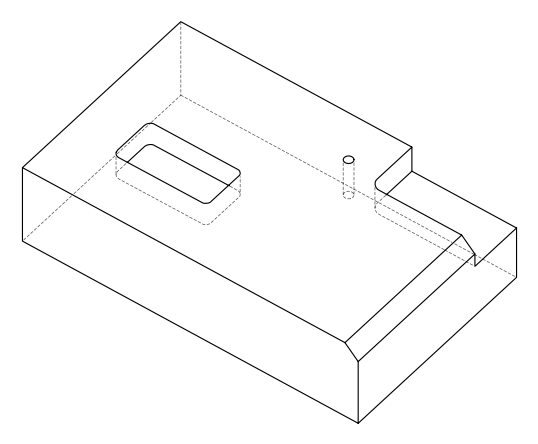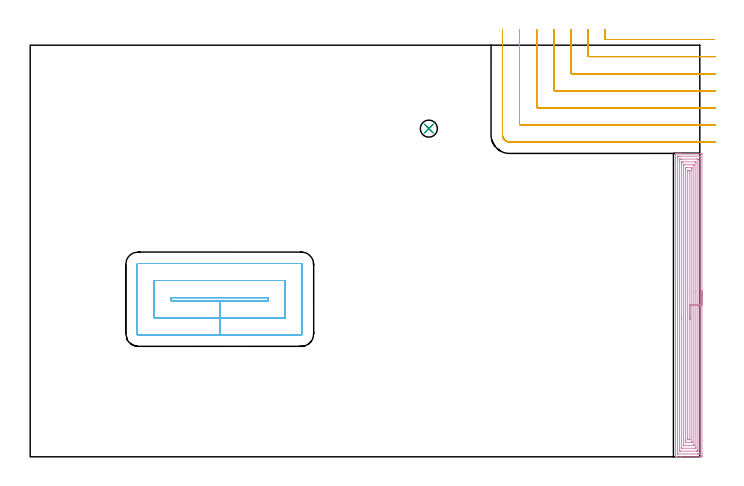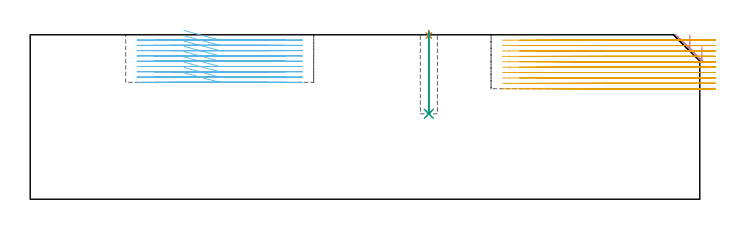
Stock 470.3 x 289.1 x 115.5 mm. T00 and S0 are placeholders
(PLAN: 6 operations, 4 tool changes, 50.8 min)
(1 SPOT_DRILL | STEP1POCKET | NXT0321_9005460120000 | 0.03 min | 1 mm3)
(2 DRILL_BLIND_HOLE_INTO_CENTER | STEP1POCKET | UGT0301_197 | 0.23 min | 2550 mm3)
(3 DRILL_TO_ENLARGE_BLIND_HOLE | STEP1POCKET | UGT0301_373 | 0.23 min | 3697 mm3)
(4 AREA_MILL | FG_CHAMFER_SURFACE | UGT0205_001 | 12.23 min | 37785 mm3)
(5 MILL_CORNER_NOTCH_RECTANGULAR | CORNER_NOTCH_RECTANGULAR | NXT0201_012 | Follow Part, ap 4, ae 75% | 23.94 min | 419608 mm3)
(6 MILL_RECTANGULAR_POCKET | POCKET_RECTANGULAR_STRAIGHT | NXT0201_012 | Follow Part, ap 4, ae 75% | 14.16 min | 289705 mm3)
(TOOL NXT0321_9005460120000 | NC Spot Drill, 142deg, 12mm, Carbide, Uncoated | D12 PA142 FL30 Z2)
(TOOL UGT0301_197 | Twist Drill 7.8 mm | D7.8 PA118 FL73 Z2)
(TOOL UGT0301_373 | Twist Drill Flat Bottom 12 mm | D12 PA180 FL101 Z2)
(TOOL UGT0205_001 | Chamfer Mill 20 x 3 x 45 deg. | D20 FL50 Z2)
(TOOL NXT0201_012 | ENDMILL 16mm [2P460-1600-NA 1630] | D16 FL38 Z6)
(OP 1 SPOT_DRILL)
G17 G21 G94 G90
T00 M6
G54
G17 G0 G90 X280. Y230.5 S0 M3
G43 Z125.5 H0
G94 G81 G98 Z114.979 F250. R118.5
G80
M5
M2
(OP 2 DRILL_BLIND_HOLE_INTO_CENTER)
G17 G21 G94 G90
T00 M6
G54
G17 G0 G90 X280. Y230.5 S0 M3
G43 Z125.5 H0
G94 G81 G98 Z60. F250. R117.5
G80
M5
M2
(OP 3 DRILL_TO_ENLARGE_BLIND_HOLE)
G17 G21 G94 G90
T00 M6
G54
G17 G0 G90 X280. Y230.5 S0 M3
G43 Z125.5 H0
G94 G73 G98 Z60. F250. Q11.1 R117.5
G80
M5
M2
(OP 4 AREA_MILL)
G17 G21 G94 G90
T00 M6
G54
G17 G0 G90 X471.8 Y116.55 S1061 M3
G43 Z125.5 H0
Z107.
G94 G1 Y116.512 Z106.128 F250.
Y116.398 Z105.264
Y116.209 Z104.412
Y115.947 Z103.58
Y115.613 Z102.774
Y115.21 Z102.
Y114.741 Z101.264
Y114.21 Z100.572
Y113.621 Z99.929
Y112.978 Z99.34
Y112.286 Z98.808
Y111.55 Z98.34
Y110.776 Z97.937
Y109.97 Z97.603
Y109.138 Z97.341
Y108.286 Z97.152
Y107.422 Z97.038
Y106.55 Z97.
X471.799 Y0.625 Z97.001
X471.796 Y0.181 Z97.002
X471.792 Y0.01 Z97.006
X471.358 Y0.005 Z97.44
X470.742 Y0. Z98.056
X457.001 Z111.795
X454.623 Z114.172
X453.653 Z115.147
X453.301 Y0.003 Z115.49
X453.3 Y0.005 Z115.491
Y0.178 Z115.5
Y212.921
Y213.095 Z115.491
X453.301 Y213.097 Z115.49
X453.653 Y213.1 Z115.146
X453.919 Z114.88
X454.623 Z114.172
X455.855 Z112.941
X456.384 Z112.41
X457.001 Z111.795
X470.742 Z98.056
X471.358 Y213.095 Z97.44
X471.792 Y213.09 Z97.006
X471.796 Y212.919 Z97.002
X471.799 Y212.475 Z97.001
X471.8 Y106.55 Z97.
X470.386 Z98.414
X470.385 Y2.506 Z98.415
X470.384 Y2.413 Z98.416
X470.379 Y2.022 Z98.421
X469.997 Y2.007 Z98.803
X469.596 Y2.002 Z99.204
X469.122 Y2. Z99.678
X468.715 Z100.085
X454.81 Y2.001 Z113.99
X454.777 Y2.002 Z114.023
X454.742 Y2.007 Z114.058
X454.721 Y2.011 Z114.079
X454.72 Y2.038 Z114.08
X454.715 Y2.32 Z114.085
Y210.593
X454.716 Y210.687 Z114.084
X454.721 Y211.078 Z114.079
X455.103 Y211.093 Z113.697
X455.504 Y211.098 Z113.296
X455.978 Y211.1 Z112.822
X456.384 Z112.416
X470.29 Y211.099 Z98.51
X470.323 Y211.098 Z98.477
X470.358 Y211.093 Z98.442
X470.379 Y211.089 Z98.421
X470.38 Y211.062 Z98.42
X470.385 Y210.78 Z98.415
X470.386 Y106.55 Z98.414
X468.972 Z99.828
X468.971 Y4.835 Z99.829
X468.969 Y4.201 Z99.831
X468.967 Y4.071 Z99.833
X468.965 Y4.015 Z99.835
X468.906 Y4.007 Z99.894
X468.715 Y4.004 Z100.085
X468.033 Y4. Z100.767
X467.835 Z100.965
X456.582 Z112.218
X456.384 Y4.003 Z112.416
X456.187 Y4.008 Z112.613
X456.136 Y4.01 Z112.664
X456.134 Y4.046 Z112.666
X456.131 Y4.114 Z112.669
X456.129 Y4.201 Z112.671
Y4.461
Y208.265
X456.131 Y208.899 Z112.669
X456.133 Y209.028 Z112.667
X456.135 Y209.085 Z112.665
X456.194 Y209.093 Z112.606
X456.384 Y209.096 Z112.416
X457.067 Y209.1 Z111.733
X457.265 Z111.535
X468.518 Z100.282
X468.715 Y209.097 Z100.085
X468.913 Y209.092 Z99.887
X468.964 Y209.09 Z99.836
X468.966 Y209.054 Z99.834
X468.969 Y208.986 Z99.831
X468.971 Y208.899 Z99.829
Y208.639
X468.972 Y106.55 Z99.828
X467.557 Z101.243
Y6.883
X467.554 Y6.274 Z101.246
X467.55 Y6.067 Z101.25
X467.545 Y6.01 Z101.255
X467.497 Y6.007 Z101.303
X467.389 Y6.004 Z101.411
X466.954 Y6. Z101.846
X458.146 Z110.654
X457.711 Y6.004 Z111.089
X457.605 Y6.007 Z111.195
X457.557 Y6.01 Z111.243
X457.55 Y6.041 Z111.25
X457.548 Y6.14 Z111.252
X457.544 Y6.6 Z111.256
X457.543 Y96.841 Z111.257
Y206.217
X457.546 Y206.826 Z111.254
X457.55 Y207.033 Z111.25
X457.554 Y207.09 Z111.246
X457.603 Y207.093 Z111.197
X457.711 Y207.096 Z111.089
X458.146 Y207.1 Z110.654
X466.954 Z101.846
X467.389 Y207.096 Z101.411
X467.495 Y207.093 Z101.305
X467.543 Y207.09 Z101.257
X467.55 Y207.059 Z101.25
X467.552 Y206.96 Z101.248
X467.556 Y206.5 Z101.244
X467.557 Y115.836 Z101.243
Y106.55
X466.143 Z102.657
Y8.528
X466.141 Y8.386 Z102.659
X466.136 Y8.102 Z102.664
X466.129 Y8.009 Z102.671
X466.114 Y8.006 Z102.686
X466.073 Y8.003 Z102.727
X465.853 Y8. Z102.947
X459.687 Z109.113
X459.027 Y8.003 Z109.773
X458.983 Y8.006 Z109.817
X458.965 Y8.009 Z109.835
X458.962 Y8.173 Z109.838
X458.958 Y8.457 Z109.842
X458.957 Y8.599 Z109.843
Y204.572
X458.959 Y204.714 Z109.841
X458.964 Y204.997 Z109.836
X458.971 Y205.091 Z109.829
X458.986 Y205.094 Z109.814
X459.027 Y205.097 Z109.773
X459.247 Y205.1 Z109.553
X465.413 Z103.387
X466.073 Y205.097 Z102.727
X466.117 Y205.094 Z102.683
X466.134 Y205.091 Z102.666
X466.138 Y204.927 Z102.662
X466.142 Y204.643 Z102.658
X466.143 Y204.501 Z102.657
Y106.55
X464.729 Z104.071
Y10.929
X464.727 Y10.458 Z104.073
X464.724 Y10.04 Z104.076
X464.722 Y10.015 Z104.078
X464.705 Y10.01 Z104.095
X464.65 Y10.005 Z104.15
X464.537 Y10.002 Z104.263
X464.312 Y10. Z104.488
X463.882 Z104.918
X460.788 Z108.012
X460.638 Z108.162
X460.518 Y10.002 Z108.282
X460.438 Y10.005 Z108.362
X460.392 Y10.01 Z108.408
X460.378 Y10.015 Z108.422
X460.377 Y10.036 Z108.423
X460.373 Y10.458 Z108.427
X460.371 Y10.881 Z108.429
Y11.352
Y202.171
X460.373 Y202.642 Z108.427
X460.376 Y203.06 Z108.424
X460.378 Y203.085 Z108.422
X460.395 Y203.09 Z108.405
X460.45 Y203.095 Z108.35
X460.563 Y203.098 Z108.237
X460.788 Y203.1 Z108.012
X461.218 Z107.582
X464.312 Z104.488
X464.462 Z104.338
X464.582 Y203.098 Z104.218
X464.662 Y203.095 Z104.138
X464.708 Y203.09 Z104.092
X464.722 Y203.085 Z104.078
X464.723 Y203.064 Z104.077
X464.727 Y202.642 Z104.073
X464.729 Y202.219 Z104.071
Y201.748
Y106.55
X463.315 Z105.485
X463.314 Y12.364 Z105.486
X463.313 Y12.246 Z105.487
X463.31 Y12.052 Z105.49
X463.308 Y12.013 Z105.492
X463.196 Y12.008 Z105.604
X463.034 Y12.003 Z105.766
X462.792 Y12. Z106.008
X462.55 Z106.25
X461.91 Y12.001 Z106.89
X461.833 Y12.006 Z106.967
X461.807 Y12.01 Z106.993
X461.792 Y12.017 Z107.008
X461.79 Y12.05 Z107.01
X461.787 Y12.127 Z107.013
X461.786 Y12.246 Z107.014
X461.785 Y13.022 Z107.015
X461.786 Y200.736 Z107.014
X461.787 Y200.854 Z107.013
X461.79 Y201.047 Z107.01
X461.792 Y201.087 Z107.008
X461.904 Y201.092 Z106.896
X462.066 Y201.097 Z106.734
X462.308 Y201.1 Z106.492
X462.55 Z106.25
X463.19 Y201.099 Z105.61
X463.267 Y201.094 Z105.533
X463.293 Y201.09 Z105.507
X463.308 Y201.083 Z105.492
X463.31 Y201.05 Z105.49
X463.313 Y200.973 Z105.487
X463.314 Y200.854 Z105.486
X463.315 Y200.078 Z105.485
Y106.55
Y105.678 Z105.523
Y104.813 Z105.637
Y103.962 Z105.826
Y103.13 Z106.088
Y102.324 Z106.422
Y101.55 Z106.825
Y100.814 Z107.294
Y100.122 Z107.825
Y99.479 Z108.414
Y98.89 Z109.057
Y98.358 Z109.75
Y97.89 Z110.485
Y97.487 Z111.259
Y97.153 Z112.065
Y96.891 Z112.897
Y96.702 Z113.749
Y96.588 Z114.614
Y96.55 Z115.485
G0 Z125.5
M5
M2
(OP 5 MILL_CORNER_NOTCH_RECTANGULAR)
G17 G21 G94 G90
T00 M6
G54
G17 G0 G90 X403.7 Y300.1 S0 M3
G43 Z125.5 H1
Z111.71
G94 G1 Y297.1 F250.
Y293.894 F500.
G3 X404.494 Y293.1 R0.8
G1 X477.228
X480.228 F250.
G0 Z125.5
X391.7 Y300.1
Z111.71
G1 Y297.1
Y281.894 F500.
G3 X392.494 Y281.1 R0.8
G1 X478.046
X478.3 Y281.099
X481.3 Y281.087 F250.
G0 Z125.5
X379.7 Y300.1
Z111.71
G1 Y297.1
Y269.894 F500.
G3 X380.495 Y269.1 R0.8
G1 X478.046
X478.3 Y269.099
X481.3 Y269.083 F250.
G0 Z125.5
X367.7 Y300.1
Z111.71
G1 Y297.1
Y257.895 F500.
G3 X368.495 Y257.1 R0.8
G1 X478.046
G2 X478.3 Y257.099 R36.
G1 X481.3 Y257.078 F250.
G0 Z125.5
X355.7 Y300.1
Z111.71
G1 Y297.1
Y245.895 F500.
G3 X356.495 Y245.1 R0.8
G1 X478.046
G2 X478.3 Y245.099 R24.
G1 X481.3 Y245.067 F250.
G0 Z125.5
X343.7 Y300.1
Z111.71
G1 Y297.1
Y233.896 F500.
G3 X344.496 Y233.1 R0.8
G1 X478.046
G2 X478.3 Y233.097 R12.
G1 X481.299 Y233.034 F250.
G0 Z125.5
X331.7 Y300.1
Z111.71
G1 Y297.1
Y226.1 F500.
G3 X336.7 Y221.1 R5.
G1 X478.046
X481.046 F250.
G0 Z125.5
X403.7 Y300.1
Z107.92
G1 Y297.1
Y293.894 F500.
G3 X404.494 Y293.1 R0.8
G1 X477.228
X480.228 F250.
G0 Z125.5
X391.7 Y300.1
Z107.92
G1 Y297.1
Y281.894 F500.
G3 X392.494 Y281.1 R0.8
G1 X478.046
X478.3 Y281.099
X481.3 Y281.087 F250.
G0 Z125.5
X379.7 Y300.1
Z107.92
G1 Y297.1
Y269.895 F500.
G3 X380.495 Y269.1 R0.8
G1 X478.046
X478.3 Y269.099
X481.3 Y269.083 F250.
G0 Z125.5
X367.7 Y300.1
Z107.92
G1 Y297.1
Y257.895 F500.
G3 X368.495 Y257.1 R0.8
G1 X478.046
X478.3 Y257.099
X481.3 Y257.078 F250.
G0 Z125.5
X355.7 Y300.1
Z107.92
G1 Y297.1
Y245.895 F500.
G3 X356.495 Y245.1 R0.8
G1 X478.046
G2 X478.3 Y245.099 R24.
G1 X481.3 Y245.067 F250.
G0 Z125.5
X343.7 Y300.1
Z107.92
G1 Y297.1
Y233.896 F500.
G3 X344.496 Y233.1 R0.8
G1 X478.046
G2 X478.3 Y233.097 R12.
G1 X481.299 Y233.034 F250.
G0 Z125.5
X331.7 Y300.1
Z107.92
G1 Y297.1
Y226.1 F500.
G3 X336.7 Y221.1 R5.
G1 X478.046
X481.046 F250.
G0 Z125.5
X403.7 Y300.1
Z104.13
G1 Y297.1
Y293.894 F500.
G3 X404.494 Y293.1 R0.8
G1 X477.228
X480.228 F250.
G0 Z125.5
X391.7 Y300.1
Z104.13
G1 Y297.1
Y281.894 F500.
G3 X392.494 Y281.1 R0.8
G1 X404.494
X478.3
X481.3 Y281.099 F250.
G0 Z125.5
X379.7 Y300.1
Z104.13
G1 Y297.1
Y269.895 F500.
G3 X380.495 Y269.1 R0.8
G1 X392.494
X478.3
X481.3 Y269.099 F250.
G0 Z125.5
X367.7 Y300.1
Z104.13
G1 Y297.1
Y257.895 F500.
G3 X368.495 Y257.1 R0.8
G1 X380.495
X478.3
X481.3 Y257.099 F250.
G0 Z125.5
X355.7 Y300.1
Z104.13
G1 Y297.1
Y245.895 F500.
G3 X356.495 Y245.1 R0.8
G1 X368.495
X478.3
X481.3 Y245.098 F250.
G0 Z125.5
X343.7 Y300.1
Z104.13
G1 Y297.1
Y233.896 F500.
G3 X344.496 Y233.1 R0.8
G1 X356.495
X478.3
X481.3 Y233.096 F250.
G0 Z125.5
X331.7 Y300.1
Z104.13
G1 Y297.1
Y226.1 F500.
G3 X336.7 Y221.1 R5.
G1 X478.283
X481.283 F250.
G0 Z125.5
X403.7 Y300.1
Z100.34
G1 Y297.1
Y293.894 F500.
G3 X404.494 Y293.1 R0.8
G1 X477.228
X480.228 F250.
G0 Z125.5
X391.7 Y300.1
Z100.34
G1 Y297.1
Y281.894 F500.
G3 X392.494 Y281.1 R0.8
G1 X478.3
X481.3 F250.
G0 Z125.5
X379.7 Y300.1
Z100.34
G1 Y297.1
Y269.895 F500.
G3 X380.494 Y269.1 R0.8
G1 X478.3
X481.3 F250.
G0 Z125.5
X367.7 Y300.1
Z100.34
G1 Y297.1
Y257.895 F500.
G3 X368.495 Y257.1 R0.8
G1 X478.3
X481.3 F250.
G0 Z125.5
X355.7 Y300.1
Z100.34
G1 Y297.1
Y245.895 F500.
G3 X356.495 Y245.1 R0.8
G1 X478.3
X481.3 F250.
G0 Z125.5
X343.7 Y300.1
Z100.34
G1 Y297.1
Y233.896 F500.
G3 X344.496 Y233.1 R0.8
G1 X478.3
X481.3 F250.
G0 Z125.5
X331.7 Y300.1
Z100.34
G1 Y297.1
Y226.1 F500.
G3 X336.7 Y221.1 R5.
G1 X478.3
X481.3 F250.
G0 Z125.5
X403.7 Y300.1
Z96.55
G1 Y297.1
Y293.894 F500.
G3 X404.494 Y293.1 R0.8
G1 X477.228
X480.228 F250.
G0 Z125.5
X391.7 Y300.1
Z96.55
G1 Y297.1
Y281.894 F500.
G3 X392.494 Y281.1 R0.8
G1 X478.3
X481.3 F250.
G0 Z125.5
X379.7 Y300.1
Z96.55
G1 Y297.1
Y269.894 F500.
G3 X380.494 Y269.1 R0.8
G1 X478.3
X481.3 F250.
G0 Z125.5
X367.7 Y300.1
Z96.55
G1 Y297.1
Y257.895 F500.
G3 X368.495 Y257.1 R0.8
G1 X478.3
X481.3 F250.
G0 Z125.5
X355.7 Y300.1
Z96.55
G1 Y297.1
Y245.895 F500.
G3 X356.495 Y245.1 R0.8
G1 X478.3
X481.3 F250.
G0 Z125.5
X343.7 Y300.1
Z96.55
G1 Y297.1
Y233.895 F500.
G3 X344.495 Y233.1 R0.8
G1 X478.3
X481.3 F250.
G0 Z125.5
X331.7 Y300.1
Z96.55
G1 Y297.1
Y226.1 F500.
G3 X336.7 Y221.1 R5.
G1 X478.3
X481.3 F250.
G0 Z125.5
X403.7 Y300.1
Z92.76
G1 Y297.1
Y293.894 F500.
G3 X404.494 Y293.1 R0.8
G1 X477.228
X480.228 F250.
G0 Z125.5
X391.7 Y300.1
Z92.76
G1 Y297.1
Y281.894 F500.
G3 X392.494 Y281.1 R0.8
G1 X478.3
X481.3 F250.
G0 Z125.5
X379.7 Y300.1
Z92.76
G1 Y297.1
Y269.894 F500.
G3 X380.494 Y269.1 R0.8
G1 X478.3
X481.3 F250.
G0 Z125.5
X367.7 Y300.1
Z92.76
G1 Y297.1
Y257.895 F500.
G3 X368.495 Y257.1 R0.8
G1 X478.3
X481.3 F250.
G0 Z125.5
X355.7 Y300.1
Z92.76
G1 Y297.1
Y245.895 F500.
G3 X356.495 Y245.1 R0.8
G1 X478.3
X481.3 F250.
G0 Z125.5
X343.7 Y300.1
Z92.76
G1 Y297.1
Y233.895 F500.
G3 X344.495 Y233.1 R0.8
G1 X478.3
X481.3 F250.
G0 Z125.5
X331.7 Y300.1
Z92.76
G1 Y297.1
Y226.1 F500.
G3 X336.7 Y221.1 R5.
G1 X478.3
X481.3 F250.
G0 Z125.5
X403.7 Y300.1
Z88.97
G1 Y297.1
Y293.894 F500.
G3 X404.494 Y293.1 R0.8
G1 X477.228
X480.228 F250.
G0 Z125.5
X391.7 Y300.1
Z88.97
G1 Y297.1
Y281.894 F500.
G3 X392.494 Y281.1 R0.8
G1 X478.3
X481.3 F250.
G0 Z125.5
X379.7 Y300.1
Z88.97
G1 Y297.1
Y269.894 F500.
G3 X380.494 Y269.1 R0.8
G1 X478.3
X481.3 F250.
G0 Z125.5
X367.7 Y300.1
Z88.97
G1 Y297.1
Y257.895 F500.
G3 X368.495 Y257.1 R0.8
G1 X478.3
X481.3 F250.
G0 Z125.5
X355.7 Y300.1
Z88.97
G1 Y297.1
Y245.895 F500.
G3 X356.495 Y245.1 R0.8
G1 X478.3
X481.3 F250.
G0 Z125.5
X343.7 Y300.1
Z88.97
G1 Y297.1
Y233.895 F500.
G3 X344.495 Y233.1 R0.8
G1 X478.3
X481.3 F250.
G0 Z125.5
X331.7 Y300.1
Z88.97
G1 Y297.1
Y226.1 F500.
G3 X336.7 Y221.1 R5.
G1 X478.3
X481.3 F250.
G0 Z125.5
X403.7 Y300.1
Z85.18
G1 Y297.1
Y293.894 F500.
G3 X404.494 Y293.1 R0.8
G1 X477.228
X480.228 F250.
G0 Z125.5
X391.7 Y300.1
Z85.18
G1 Y297.1
Y281.894 F500.
G3 X392.494 Y281.1 R0.8
G1 X478.3
X481.3 F250.
G0 Z125.5
X379.7 Y300.1
Z85.18
G1 Y297.1
Y269.894 F500.
G3 X380.494 Y269.1 R0.8
G1 X478.3
X481.3 F250.
G0 Z125.5
X367.7 Y300.1
Z85.18
G1 Y297.1
Y257.895 F500.
G3 X368.495 Y257.1 R0.8
G1 X478.3
X481.3 F250.
G0 Z125.5
X355.7 Y300.1
Z85.18
G1 Y297.1
Y245.895 F500.
G3 X356.495 Y245.1 R0.8
G1 X478.3
X481.3 F250.
G0 Z125.5
X343.7 Y300.1
Z85.18
G1 Y297.1
Y233.895 F500.
G3 X344.495 Y233.1 R0.8
G1 X478.3
X481.3 F250.
G0 Z125.5
X331.7 Y300.1
Z85.18
G1 Y297.1
Y226.1 F500.
G3 X336.7 Y221.1 R5.
G1 X478.3
X481.3 F250.
G0 Z125.5
X403.7 Y300.1
Z81.39
G1 Y297.1
Y293.894 F500.
G3 X404.494 Y293.1 R0.8
G1 X477.228
X480.228 F250.
G0 Z125.5
X391.7 Y300.1
Z81.39
G1 Y297.1
Y281.894 F500.
G3 X392.494 Y281.1 R0.8
G1 X478.3
X481.3 F250.
G0 Z125.5
X379.7 Y300.1
Z81.39
G1 Y297.1
Y269.894 F500.
G3 X380.494 Y269.1 R0.8
G1 X478.3
X481.3 F250.
G0 Z125.5
X367.7 Y300.1
Z81.39
G1 Y297.1
Y257.895 F500.
G3 X368.495 Y257.1 R0.8
G1 X478.3
X481.3 F250.
G0 Z125.5
X355.7 Y300.1
Z81.39
G1 Y297.1
Y245.895 F500.
G3 X356.495 Y245.1 R0.8
G1 X478.3
X481.3 F250.
G0 Z125.5
X343.7 Y300.1
Z81.39
G1 Y297.1
Y233.895 F500.
G3 X344.495 Y233.1 R0.8
G1 X478.3
X481.3 F250.
G0 Z125.5
X331.7 Y300.1
Z81.39
G1 Y297.1
Y226.1 F500.
G3 X336.7 Y221.1 R5.
G1 X478.3
X481.3 F250.
G0 Z125.5
X403.7 Y300.1
Z77.6
G1 Y297.1
Y293.894 F500.
G3 X404.494 Y293.1 R0.8
G1 X477.228
X480.228 F250.
G0 Z125.5
X391.7 Y300.1
Z77.6
G1 Y297.1
Y281.894 F500.
G3 X392.494 Y281.1 R0.8
G1 X478.3
X481.3 F250.
G0 Z125.5
X379.7 Y300.1
Z77.6
G1 Y297.1
Y269.894 F500.
G3 X380.494 Y269.1 R0.8
G1 X478.3
X481.3 F250.
G0 Z125.5
X367.7 Y300.1
Z77.6
G1 Y297.1
Y257.895 F500.
G3 X368.495 Y257.1 R0.8
G1 X478.3
X481.3 F250.
G0 Z125.5
X355.7 Y300.1
Z77.6
G1 Y297.1
Y245.895 F500.
G3 X356.495 Y245.1 R0.8
G1 X478.3
X481.3 F250.
G0 Z125.5
X343.7 Y300.1
Z77.6
G1 Y297.1
Y233.895 F500.
G3 X344.495 Y233.1 R0.8
G1 X478.3
X481.3 F250.
G0 Z125.5
X331.7 Y300.1
Z77.6
G1 Y297.1
Y226.1 F500.
G3 X336.7 Y221.1 R5.
G1 X478.3
X481.3 F250.
G0 Z125.5
M5
M2
(OP 6 MILL_RECTANGULAR_POCKET)
G17 G21 G94 G90
T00 M6
G54
G17 G0 G90 X108.054 Y109.6 S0 M3
G43 Z125.5 H1
Z118.5
G94 G1 X133.1 Z111.789 F250.
X167.1 F500.
Y111.8
X99.1
Y109.6
X133.1
Y97.6
X179.1
Y123.8
X87.1
Y97.6
X133.1
Y85.6
X190.3
G3 X191.1 Y86.4 R0.8
G1 Y135.
G3 X190.3 Y135.8 R0.8
G1 X75.9
G3 X75.1 Y135. R0.8
G1 Y86.4
G3 X75.9 Y85.6 R0.8
G1 X133.1
X134.1
G0 X108.054 Y109.6 Z114.789
G1 X133.1 Z108.078 F250.
X167.1 F500.
Y111.8
X99.1
Y109.6
X133.1
Y97.6
X179.1
Y123.8
X87.1
Y97.6
X133.1
Y85.6
X190.3
G3 X191.1 Y86.4 R0.8
G1 Y135.
G3 X190.3 Y135.8 R0.8
G1 X75.9
G3 X75.1 Y135. R0.8
G1 Y86.4
G3 X75.9 Y85.6 R0.8
G1 X133.1
X134.1
G0 X108.054 Y109.6 Z111.078
G1 X133.1 Z104.367 F250.
X167.1 F500.
Y111.8
X99.1
Y109.6
X133.1
Y97.6
X179.1
Y123.8
X87.1
Y97.6
X133.1
Y85.6
X190.3
G3 X191.1 Y86.4 R0.8
G1 Y135.
G3 X190.3 Y135.8 R0.8
G1 X75.9
G3 X75.1 Y135. R0.8
G1 Y86.4
G3 X75.9 Y85.6 R0.8
G1 X133.1
X134.1
G0 X108.054 Y109.6 Z107.367
G1 X133.1 Z100.656 F250.
X167.1 F500.
Y111.8
X99.1
Y109.6
X133.1
Y97.6
X179.1
Y123.8
X87.1
Y97.6
X133.1
Y85.6
X190.3
G3 X191.1 Y86.4 R0.8
G1 Y135.
G3 X190.3 Y135.8 R0.8
G1 X75.9
G3 X75.1 Y135. R0.8
G1 Y86.4
G3 X75.9 Y85.6 R0.8
G1 X133.1
X134.1
G0 X108.054 Y109.6 Z103.656
G1 X133.1 Z96.944 F250.
X167.1 F500.
Y111.8
X99.1
Y109.6
X133.1
Y97.6
X179.1
Y123.8
X87.1
Y97.6
X133.1
Y85.6
X190.3
G3 X191.1 Y86.4 R0.8
G1 Y135.
G3 X190.3 Y135.8 R0.8
G1 X75.9
G3 X75.1 Y135. R0.8
G1 Y86.4
G3 X75.9 Y85.6 R0.8
G1 X133.1
X134.1
G0 X108.054 Y109.6 Z99.944
G1 X133.1 Z93.233 F250.
X167.1 F500.
Y111.8
X99.1
Y109.6
X133.1
Y97.6
X179.1
Y123.8
X87.1
Y97.6
X133.1
Y85.6
X190.3
G3 X191.1 Y86.4 R0.8
G1 Y135.
G3 X190.3 Y135.8 R0.8
G1 X75.9
G3 X75.1 Y135. R0.8
G1 Y86.4
G3 X75.9 Y85.6 R0.8
G1 X133.1
X134.1
G0 X108.054 Y109.6 Z96.233
G1 X133.1 Z89.522 F250.
X167.1 F500.
Y111.8
X99.1
Y109.6
X133.1
Y97.6
X179.1
Y123.8
X87.1
Y97.6
X133.1
Y85.6
X190.3
G3 X191.1 Y86.4 R0.8
G1 Y135.
G3 X190.3 Y135.8 R0.8
G1 X75.9
G3 X75.1 Y135. R0.8
G1 Y86.4
G3 X75.9 Y85.6 R0.8
G1 X133.1
X134.1
G0 X108.054 Y109.6 Z92.522
G1 X133.1 Z85.811 F250.
X167.1 F500.
Y111.8
X99.1
Y109.6
X133.1
Y97.6
X179.1
Y123.8
X87.1
Y97.6
X133.1
Y85.6
X190.3
G3 X191.1 Y86.4 R0.8
G1 Y135.
G3 X190.3 Y135.8 R0.8
G1 X75.9
G3 X75.1 Y135. R0.8
G1 Y86.4
G3 X75.9 Y85.6 R0.8
G1 X133.1
X134.1
G0 X108.054 Y109.6 Z88.811
G1 X133.1 Z82.1 F250.
X167.1 F500.
Y111.8
X99.1
Y109.6
X133.1
Y97.6
X179.1
Y123.8
X87.1
Y97.6
X133.1
Y85.6
X190.3
G3 X191.1 Y86.4 R0.8
G1 Y135.
G3 X190.3 Y135.8 R0.8
G1 X75.9
G3 X75.1 Y135. R0.8
G1 Y86.4
G3 X75.9 Y85.6 R0.8
G1 X133.1
X134.1
G0 Z125.5
M5
M2
